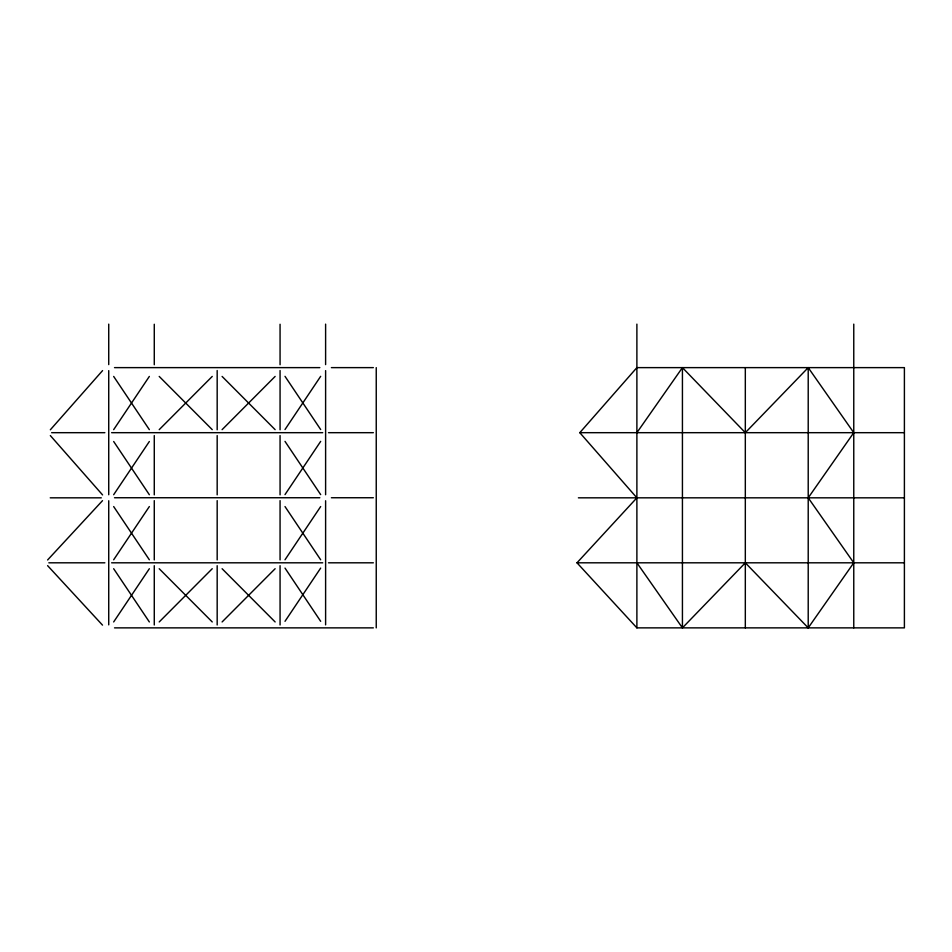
<?xml version="1.0" encoding="UTF-8"?>
<svg xmlns="http://www.w3.org/2000/svg" width="952" height="952" viewBox="0 0 952 952"><rect width="100%" height="100%" fill="white"/><g stroke="black" fill="none" stroke-linecap="round" stroke-linejoin="round"><path stroke-width="1.43" d="M113.669 429.649L149.345 376.433M113.669 494.719L149.345 441.502M113.669 559.776L149.345 506.559M113.669 621.942L149.345 568.725M285.005 429.53L320.669 376.326M285.005 494.6L320.669 441.383M285.005 559.776L320.669 506.559M285.005 621.311L320.669 568.094M636.888 432.684L682.429 367.627L745.321 432.684L808.212 367.627L853.765 432.684L808.212 497.825L853.765 562.81L808.212 627.868L745.321 562.81L682.429 627.868L636.888 562.81M579.804 432.684L636.888 367.627L904.4 367.627L904.4 627.868L636.888 627.868L576.995 562.81L636.888 497.825L579.804 432.684L904.4 432.684M50.337 429.792L102.566 370.602M47.6 559.978L102.507 500.657M159.21 429.649L212.236 376.433M222.102 429.649L275.128 376.433M159.21 621.942L212.236 568.725M222.102 621.942L275.128 568.725M114.514 367.627L319.824 367.627M331.391 367.627L373.351 367.627M51.646 432.684L104.875 432.684M111.622 432.684L322.716 432.684M328.5 432.684L373.351 432.684M50.242 497.825L101.269 497.825M114.514 497.741L319.824 497.741M331.391 497.741L373.351 497.741M578.399 497.825L904.4 497.825M48.838 562.81L104.875 562.81M111.622 562.81L322.716 562.81M328.5 562.81L373.351 562.81M576.995 562.81L904.4 562.81M114.514 627.868L373.351 627.868M222.102 376.433L275.128 429.649M159.21 376.433L212.236 429.649M222.102 568.725L275.128 621.942M159.21 568.725L212.236 621.942M47.6 565.643L102.507 625.119M50.337 435.576L102.578 494.933M285.005 376.326L320.669 429.53M285.005 441.383L320.669 494.6M285.005 506.559L320.669 559.776M285.005 568.094L320.669 621.311M113.669 376.433L149.345 429.649M113.669 441.502L149.345 494.719M113.669 506.559L149.345 559.776M113.669 568.725L149.345 621.942M853.765 324.132L853.765 627.868M808.212 367.627L808.212 627.868M745.321 367.627L745.321 627.868M682.429 367.627L682.429 627.868M636.888 324.132L636.888 627.868M376.242 367.627L376.242 627.868M325.608 324.132L325.608 364.616M325.608 370.625L325.608 494.742M325.608 500.752L325.608 624.857M280.066 324.251L280.066 364.735M280.066 370.518L280.066 429.792M280.066 435.576L280.066 494.85M280.066 500.633L280.066 559.919M280.066 565.702L280.066 624.976M217.175 370.518L217.175 429.792M217.175 435.576L217.175 494.85M217.175 500.633L217.175 559.919M217.175 565.702L217.175 624.976M154.272 324.251L154.272 364.735M154.272 435.576L154.272 494.85M154.272 500.633L154.272 559.919M154.272 565.702L154.272 624.976M108.73 324.132L108.73 364.616M108.73 370.625L108.73 494.742M108.73 500.752L108.73 624.857"/></g></svg>
